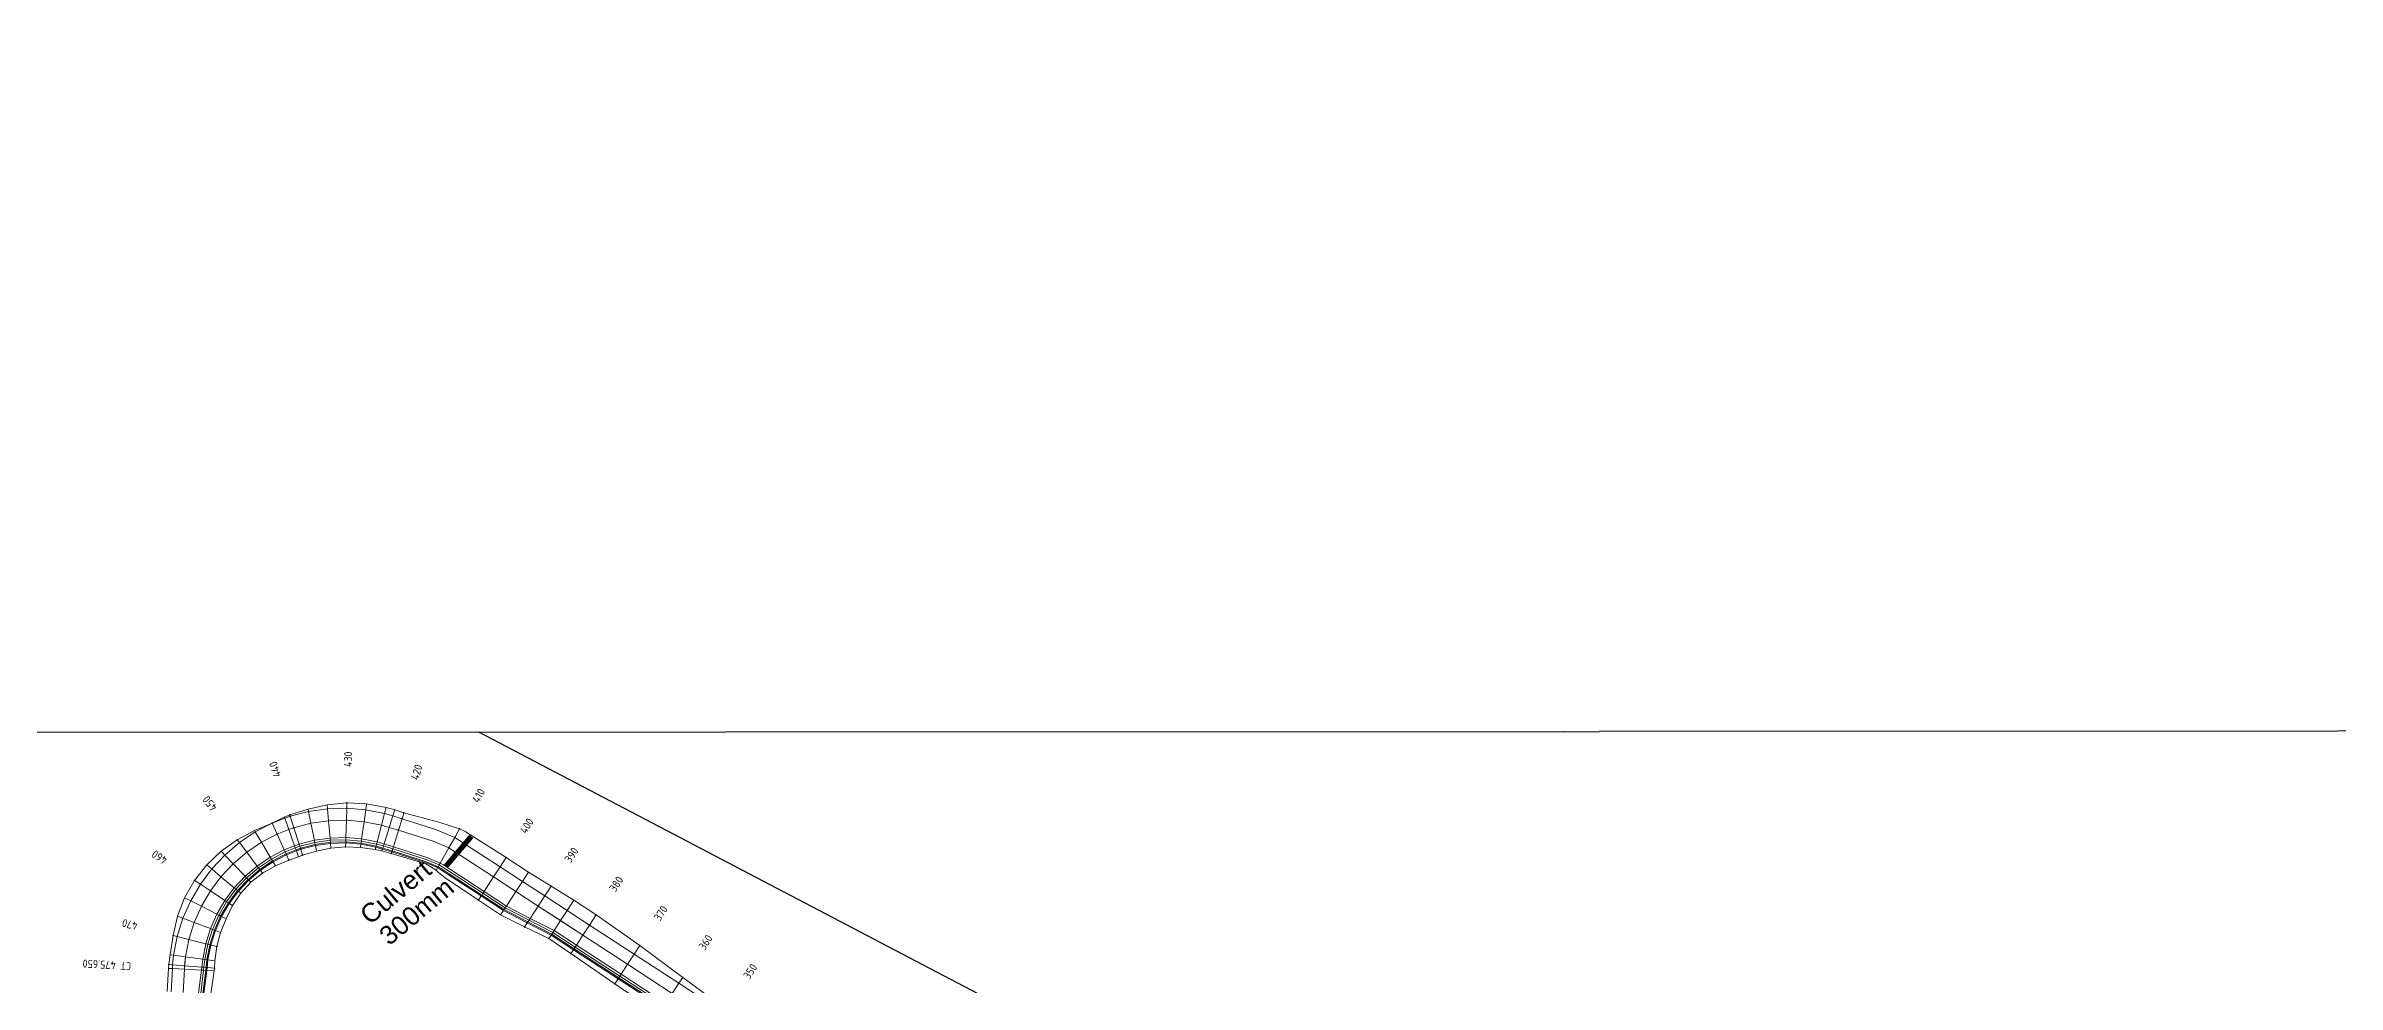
# Model space of a CAD drawing. Header units: metres. Extents: x 0 to 379473, y 0 to 769637.
# Drawn here: x 376575.9 to 377005.4, y 769398.6 to 769574.5 of the extents above; entities that cross this region are included whole.
import ezdxf
from ezdxf.enums import TextEntityAlignment as Align

# ---------------------------------------------------------------- set-up
doc = ezdxf.new("R2010")
doc.units = ezdxf.units.M
doc.header["$PDSIZE"] = -5
doc.linetypes.add('WDumbbell', pattern=[0])
doc.linetypes.add('WLine', pattern=[0])
for name, color, linetype in [('scm Boundaries', 7, 'Continuous'), ('Setout points', 6, 'Continuous'), ('STAGE 2 ROW CL', 7, 'Continuous'), ('STAGE 2 ROW SEC', 7, 'Continuous'), ('STAGE 2 ROW STR', 7, 'Continuous'), ('Stormwater', 90, 'Continuous')]:
    doc.layers.add(name, color=color, linetype=linetype)
doc.styles.add('ARIAL35', font='arial.ttf', dxfattribs={"height": 0.0035})
doc.styles.add('ISO', font='ISO.SHx', dxfattribs={"height": 1})
doc.dimstyles.new('ISO-25', dxfattribs={"dimtxt": 2.5, "dimasz": 2.5, "dimexe": 1.25, "dimexo": 0.625, "dimtad": 1, "dimtxsty": 'Standard', "dimcen": 2.5, "dimadec": 0, "dimazin": 0, "dimtfac": 1, "dimtmove": 0, "dimatfit": 3, "dimfxl": 1, "dimarcsym": 0})

# ---------------------------------------------------------------- blocks, each defined once
blk = doc.blocks.new('*D11')
at = {"layer": 'Defpoints', "color": 0, "transparency": 16777216}
for p in [(378795.35, 769574.52), (378803.54, 769534.02), (303220.97, 615637.01)]:
    blk.add_point(p, dxfattribs=at)
at = {"layer": 'Setout points', "color": 0, "lineweight": -2, "transparency": 16777216}
for p, q in [((378795.35, 769573.89), (378795.35, 769544.02)), ((378795.35, 769544.02), (378803.54, 769539.02)), ((378803.54, 769539.02), (378803.54, 769515.48))]:
    blk.add_line(p, q, dxfattribs=at)
at = {"layer": 'Setout points', "color": 0, "transparency": 16777216, "insert": (378801.45, 769524.44), "char_height": 2.5, "attachment_point": 5, "rotation": 90}
blk.add_mtext('75574,39', dxfattribs=at)
blk = doc.blocks.new('*D12')
at = {"layer": 'Defpoints', "color": 0, "transparency": 16777216}
for p in [(378792.98, 769562.76), (378795.2, 769534.14), (303220.97, 615637.01)]:
    blk.add_point(p, dxfattribs=at)
at = {"layer": 'Setout points', "color": 0, "lineweight": -2, "transparency": 16777216}
for p, q in [((378792.98, 769562.13), (378792.98, 769544.14)), ((378792.98, 769544.14), (378795.2, 769539.14)), ((378795.2, 769539.14), (378795.2, 769516.85))]:
    blk.add_line(p, q, dxfattribs=at)
at = {"layer": 'Setout points', "color": 0, "transparency": 16777216, "insert": (378793.11, 769525.18), "char_height": 2.5, "attachment_point": 5, "rotation": 90}
blk.add_mtext('75572,01', dxfattribs=at)
blk = doc.blocks.new('*D13')
at = {"layer": 'Defpoints', "color": 0, "transparency": 16777216}
for p in [(378953.84, 769572.8), (378956.07, 769532.4), (303379.45, 615635.3)]:
    blk.add_point(p, dxfattribs=at)
at = {"layer": 'Setout points', "color": 0, "lineweight": -2, "transparency": 16777216}
for p, q in [((378953.84, 769572.18), (378953.84, 769542.4)), ((378953.84, 769542.4), (378956.07, 769537.4)), ((378956.07, 769537.4), (378956.07, 769513.86))]:
    blk.add_line(p, q, dxfattribs=at)
at = {"layer": 'Setout points', "color": 0, "transparency": 16777216, "insert": (378953.98, 769522.81), "char_height": 2.5, "attachment_point": 5, "rotation": 90}
blk.add_mtext('75574,39', dxfattribs=at)
blk = doc.blocks.new('*D14')
at = {"layer": 'Defpoints', "color": 0, "transparency": 16777216}
for p in [(378951.47, 769561.05), (378953.68, 769532.43), (303379.45, 615635.3)]:
    blk.add_point(p, dxfattribs=at)
at = {"layer": 'Setout points', "color": 0, "lineweight": -2, "transparency": 16777216}
for p, q in [((378951.47, 769560.42), (378951.47, 769542.43)), ((378951.47, 769542.43), (378953.68, 769537.43)), ((378953.68, 769537.43), (378953.68, 769515.14))]:
    blk.add_line(p, q, dxfattribs=at)
at = {"layer": 'Setout points', "color": 0, "transparency": 16777216, "insert": (378951.6, 769523.47), "char_height": 2.5, "attachment_point": 5, "rotation": 90}
blk.add_mtext('75572,01', dxfattribs=at)
blk = doc.blocks.new('*D15')
at = {"layer": 'Defpoints', "color": 0, "transparency": 16777216}
for p in [(378795.35, 769574.52), (378721.36, 769570.12), (0, 0)]:
    blk.add_point(p, dxfattribs=at)
at = {"layer": 'Setout points', "color": 0, "lineweight": -2, "transparency": 16777216}
for p, q in [((378731.36, 769574.52), (378726.36, 769570.12)), ((378794.73, 769574.52), (378731.36, 769574.52)), ((378726.36, 769570.12), (378700.32, 769570.12))]:
    blk.add_line(p, q, dxfattribs=at)
at = {"layer": 'Setout points', "color": 0, "transparency": 16777216, "insert": (378710.53, 769572.21), "char_height": 2.5, "attachment_point": 5}
blk.add_mtext('769574,52', dxfattribs=at)
blk = doc.blocks.new('*D16')
at = {"layer": 'Defpoints', "color": 0, "transparency": 16777216}
for p in [(378781.92, 769557.85), (378721.59, 769546.62), (0, 0)]:
    blk.add_point(p, dxfattribs=at)
at = {"layer": 'Setout points', "color": 0, "lineweight": -2, "transparency": 16777216}
for p, q in [((378731.59, 769557.85), (378726.59, 769546.62)), ((378781.29, 769557.85), (378731.59, 769557.85)), ((378726.59, 769546.62), (378700.55, 769546.62))]:
    blk.add_line(p, q, dxfattribs=at)
at = {"layer": 'Setout points', "color": 0, "transparency": 16777216, "insert": (378710.75, 769548.7), "char_height": 2.5, "attachment_point": 5}
blk.add_mtext('769557,85', dxfattribs=at)

msp = doc.modelspace()

# ---------------------------------------------------------------- linework, layer by layer
at = {"layer": 'scm Boundaries', "color": 2, "linetype": 'Continuous', "lineweight": 25}
for points in [[(376860.366, 769445.937, 0), (376388.89, 769445.718, 0)], [(376778.089, 769382.395, 0), (376657.055, 769445.842, 0)], [(376860.366, 769445.937, 0), (376867.126, 769445.94, 0)], [(377282.116, 769446.132, 0), (376867.126, 769445.94, 0)]]:
    msp.add_polyline3d(points, dxfattribs=at)
at = {"layer": 'Setout points'}
for p in [(376621.575, 769430.329, 380.177), (376621.657, 769430.072, 380.357), (376632.197, 769429.333, 378.633), (376632.259, 769431.582, 378.723), (376632.287, 769432.608, 378.038), (376642.649, 769429.593, 377.088), (376642.999, 769430.712, 376.307), (376611.749, 769425.669, 382.707), (376612.155, 769425.134, 382.035), (376618.299, 769428.813, 380.942), (376618.311, 769428.787, 380.913), (376619.234, 769426.735, 380.823), (376622.344, 769427.929, 380.267), (376632.081, 769425.084, 378.503), (376641.977, 769427.446, 376.998), (376652.507, 769426.094, 375.454), (376653.432, 769427.72, 374.208), (376613.513, 769423.34, 381.945), (376620.978, 769422.859, 380.693), (376621.432, 769421.851, 379.956), (376623.642, 769423.882, 380.137), (376623.993, 769422.787, 379.37), (376632.06, 769424.328, 377.998), (376640.612, 769423.087, 376.657), (376640.707, 769423.39, 376.868), (376651.394, 769424.139, 375.364), (376661.016, 769420.591, 374.323), (376662.171, 769422.363, 372.913), (376603.735, 769418.048, 385.026), (376604.825, 769417.327, 383.719), (376616.078, 769419.952, 381.815), (376616.48, 769419.422, 381.372), (376649.026, 769419.978, 375.772), (376649.292, 769420.445, 375.234), (376659.789, 769418.705, 374.233), (376670.592, 769416.971, 371.899), (376606.701, 769416.084, 383.629), (376610.244, 769413.737, 383.499), (376610.871, 769413.322, 382.998), (376656.972, 769414.38, 375.015), (376657.47, 769415.144, 374.103), (376668.169, 769413.249, 373.27), (376669.397, 769415.134, 373.36), (376599.718, 769407.728, 386.205), (376665.613, 769409.323, 374.094), (376666.123, 769410.106, 373.16), (376676.549, 769407.792, 372.307), (376677.777, 769409.677, 372.397), (376679.028, 769411.6, 370.868), (376600.496, 769407.532, 385.403), (376602.677, 769406.981, 385.313), (376606.798, 769405.941, 385.183), (376607.922, 769405.657, 384.41), (376674.302, 769404.342, 373.084), (376674.775, 769405.068, 372.217), (376686.157, 769404.221, 371.434), (376687.218, 769405.851, 370.137), (376598.937, 769402.284, 386.934), (376599.624, 769402.229, 386.245), (376601.868, 769402.053, 386.155), (376606.105, 769401.72, 386.025), (376607.488, 769401.612, 385.1), (376683.156, 769399.612, 371.254), (376684.929, 769402.335, 371.344), (376695.255, 769399.867, 369.593), (376682.55, 769398.682, 372.364), (376694.537, 769398.764, 370.471)]:
    msp.add_point(p, dxfattribs=at)
at = {"layer": 'STAGE 2 ROW CL', "color": 6, "linetype": 'Continuous', "lineweight": 0}
msp.add_polyline3d([(376693.309, 769396.879, 370.381), (376684.929, 769402.335, 371.344), (376676.549, 769407.792, 372.307), (376668.169, 769413.249, 373.27), (376659.789, 769418.705, 374.233), (376653.504, 769422.798, 374.956), (376653.504, 769422.798, 374.956), (376652.16, 769423.673, 375.218), (376652.16, 769423.673, 375.218), (376651.394, 769424.139, 375.364), (376648.456, 769425.417, 375.889), (376648.456, 769425.417, 375.889), (376641.977, 769427.446, 376.998), (376640.234, 769427.991, 377.297), (376640.234, 769427.991, 377.297), (376638.785, 769428.405, 377.543), (376635.517, 769429.054, 378.088), (376632.197, 769429.333, 378.633), (376628.867, 769429.236, 379.177), (376625.569, 769428.767, 379.722), (376622.344, 769427.929, 380.267), (376621.393, 769427.606, 380.431), (376621.393, 769427.606, 380.431), (376619.234, 769426.735, 380.823), (376616.278, 769425.199, 381.384), (376613.513, 769423.34, 381.945), (376610.974, 769421.183, 382.507), (376608.694, 769418.754, 383.068), (376606.701, 769416.084, 383.629), (376605.02, 769413.208, 384.19), (376603.673, 769410.16, 384.752), (376602.677, 769406.981, 385.313), (376602.045, 769403.71, 385.874), (376601.824, 769401.404, 386.264), (376601.824, 769401.404, 386.264), (376601.578, 769397.062, 386.996)], dxfattribs=at)
at = {"layer": 'STAGE 2 ROW SEC', "color": 3, "linetype": 'Continuous', "lineweight": 0}
for points in [[(376623.224, 769422.501, 379.519), (376622.828, 769423.606, 380.301), (376622.76, 769423.794, 380.301), (376622.625, 769424.17, 379.901), (376622.49, 769424.547, 380.301), (376621.393, 769427.606, 380.431), (376620.634, 769429.724, 380.521), (376620.559, 769429.934, 380.372)], [(376623.993, 769422.787, 379.37), (376623.642, 769423.882, 380.137), (376623.581, 769424.073, 380.137), (376623.459, 769424.454, 379.737), (376623.337, 769424.834, 380.137), (376622.344, 769427.929, 380.267), (376621.657, 769430.072, 380.357), (376621.575, 769430.329, 380.177)], [(376626.62, 769423.519, 378.857), (376626.404, 769424.599, 379.592), (376626.365, 769424.795, 379.592), (376626.286, 769425.188, 379.192), (376626.207, 769425.58, 379.592), (376625.569, 769428.767, 379.722), (376625.127, 769430.973, 379.812), (376625.035, 769431.431, 379.501)], [(376629.307, 769424.086, 378.434), (376629.229, 769425.002, 379.047), (376629.212, 769425.201, 379.047), (376629.178, 769425.6, 378.647), (376629.144, 769425.998, 379.047), (376628.867, 769429.236, 379.177), (376628.676, 769431.478, 379.267), (376628.614, 769432.197, 378.786)], [(376632.06, 769424.328, 377.998), (376632.081, 769425.084, 378.503), (376632.087, 769425.284, 378.503), (376632.097, 769425.684, 378.103), (376632.108, 769426.084, 378.503), (376632.197, 769429.333, 378.633), (376632.259, 769431.582, 378.723), (376632.287, 769432.608, 378.038)], [(376634.84, 769424.248, 377.555), (376634.924, 769424.846, 377.958), (376634.952, 769425.044, 377.958), (376635.008, 769425.44, 377.558), (376635.064, 769425.836, 377.958), (376635.517, 769429.054, 378.088), (376635.831, 769431.282, 378.178), (376635.986, 769432.386, 377.435)], [(376637.61, 769423.852, 377.112), (376637.723, 769424.29, 377.413), (376637.773, 769424.483, 377.413), (376637.873, 769424.871, 377.013), (376637.973, 769425.258, 377.413), (376638.785, 769428.405, 377.543), (376639.347, 769430.584, 377.633), (376639.641, 769431.723, 376.849)], [(376638.85, 769423.571, 376.912), (376638.964, 769423.936, 377.167), (376639.024, 769424.126, 377.167), (376639.144, 769424.508, 376.767), (376639.263, 769424.89, 377.167), (376640.234, 769427.991, 377.297), (376640.906, 769430.139, 377.387), (376641.265, 769431.284, 376.587)], [(376640.612, 769423.087, 376.657), (376640.707, 769423.39, 376.868), (376640.767, 769423.581, 376.868), (376640.886, 769423.963, 376.468), (376641.006, 769424.344, 376.868), (376641.977, 769427.446, 376.998), (376642.649, 769429.593, 377.088), (376642.999, 769430.712, 376.307)], [(376616.48, 769419.422, 381.372), (376616.078, 769419.952, 381.815), (376615.958, 769420.111, 381.815), (376615.716, 769420.43, 381.415), (376615.475, 769420.749, 381.815), (376613.513, 769423.34, 381.945), (376612.155, 769425.134, 382.035), (376611.749, 769425.669, 382.707)], [(376618.887, 769420.8, 380.678), (376618.446, 769421.544, 381.254), (376618.344, 769421.716, 381.254), (376618.14, 769422.06, 380.854), (376617.936, 769422.404, 381.254), (376616.278, 769425.199, 381.384), (376615.13, 769427.134, 381.474), (376614.969, 769427.404, 381.788)], [(376621.432, 769421.851, 379.956), (376620.978, 769422.859, 380.693), (376620.896, 769423.042, 380.693), (376620.732, 769423.406, 380.293), (376620.568, 769423.771, 380.693), (376619.234, 769426.735, 380.823), (376618.311, 769428.787, 380.913), (376618.299, 769428.813, 380.942)], [(376649.026, 769419.978, 375.772), (376649.292, 769420.445, 375.234), (376649.391, 769420.619, 375.234), (376649.589, 769420.967, 374.834), (376649.787, 769421.314, 375.234), (376651.394, 769424.139, 375.364), (376652.507, 769426.094, 375.454), (376653.432, 769427.72, 374.208)], [(376612.391, 769415.655, 382.555), (376611.951, 769416.024, 382.938), (376611.798, 769416.152, 382.938), (376611.491, 769416.409, 382.538), (376611.184, 769416.666, 382.938), (376608.694, 769418.754, 383.068), (376606.969, 769420.199, 383.158), (376606.054, 769420.967, 384.353)], [(376614.288, 769417.7, 382.005), (376613.904, 769418.104, 382.377), (376613.766, 769418.249, 382.377), (376613.49, 769418.539, 381.977), (376613.215, 769418.829, 382.377), (376610.974, 769421.183, 382.507), (376609.423, 769422.813, 382.597), (376608.75, 769423.519, 383.572)], [(376656.972, 769414.38, 375.015), (376657.47, 769415.144, 374.103), (376657.579, 769415.311, 374.103), (376657.797, 769415.646, 373.703), (376658.015, 769415.982, 374.103), (376659.789, 769418.705, 374.233), (376661.016, 769420.591, 374.323), (376662.171, 769422.363, 372.913)], [(376610.871, 769413.322, 382.998), (376610.244, 769413.737, 383.499), (376610.077, 769413.848, 383.499), (376609.744, 769414.069, 383.099), (376609.41, 769414.29, 383.499), (376606.701, 769416.084, 383.629), (376604.825, 769417.327, 383.719), (376603.735, 769418.048, 385.026)], [(376661.115, 769411.579, 374.619), (376661.66, 769412.415, 373.622), (376661.769, 769412.583, 373.622), (376661.987, 769412.918, 373.222), (376662.205, 769413.253, 373.622), (376663.979, 769415.977, 373.752), (376665.206, 769417.862, 373.842), (376666.335, 769419.596, 372.463)], [(376661.115, 769411.579, 374.619), (376661.66, 769412.415, 373.622), (376661.769, 769412.583, 373.622), (376661.987, 769412.918, 373.222), (376662.205, 769413.253, 373.622), (376663.979, 769415.977, 373.752), (376665.207, 769417.862, 373.842), (376666.335, 769419.595, 372.463)], [(376665.613, 769409.323, 374.094), (376666.123, 769410.106, 373.16), (376666.232, 769410.274, 373.16), (376666.45, 769410.609, 372.76), (376666.668, 769410.944, 373.16), (376668.169, 769413.249, 373.27), (376669.397, 769415.134, 373.36), (376670.592, 769416.971, 371.899)], [(376609.682, 769410.825, 383.403), (376608.805, 769411.274, 384.06), (376608.626, 769411.365, 384.06), (376608.27, 769411.547, 383.66), (376607.914, 769411.729, 384.06), (376605.02, 769413.208, 384.19), (376603.017, 769414.231, 384.28), (376601.867, 769414.819, 385.571)], [(376670.156, 769407.137, 373.486), (376670.586, 769407.797, 372.699), (376670.695, 769407.964, 372.699), (376670.913, 769408.299, 372.299), (376671.131, 769408.635, 372.699), (376672.359, 769410.52, 372.789), (376673.587, 769412.406, 372.879), (376674.85, 769414.346, 371.335)], [(376670.156, 769407.137, 373.486), (376670.585, 769407.797, 372.699), (376670.695, 769407.964, 372.699), (376670.913, 769408.3, 372.299), (376671.131, 769408.635, 372.699), (376672.359, 769410.52, 372.789), (376673.587, 769412.406, 372.879), (376674.85, 769414.346, 371.335)], [(376607.922, 769405.657, 384.41), (376606.798, 769405.941, 385.183), (376606.604, 769405.99, 385.183), (376606.216, 769406.088, 384.783), (376605.828, 769406.186, 385.183), (376602.677, 769406.981, 385.313), (376600.496, 769407.532, 385.403), (376599.718, 769407.728, 386.205)], [(376608.628, 769408.296, 383.926), (376607.651, 769408.664, 384.622), (376607.464, 769408.734, 384.622), (376607.089, 769408.875, 384.222), (376606.715, 769409.016, 384.622), (376603.673, 769410.16, 384.752), (376601.567, 769410.953, 384.842), (376600.511, 769411.35, 385.971)], [(376674.302, 769404.342, 373.084), (376674.775, 769405.068, 372.217), (376674.885, 769405.236, 372.217), (376675.103, 769405.571, 371.817), (376675.321, 769405.906, 372.217), (376676.549, 769407.792, 372.307), (376677.777, 769409.677, 372.397), (376679.028, 769411.6, 370.868)], [(376607.521, 769402.968, 384.893), (376606.256, 769403.139, 385.744), (376606.058, 769403.166, 385.744), (376605.662, 769403.22, 385.344), (376605.265, 769403.274, 385.744), (376602.045, 769403.71, 385.874), (376599.815, 769404.012, 385.964), (376599.194, 769404.097, 386.591)], [(376682.55, 769398.682, 372.364), (376683.156, 769399.612, 371.254), (376683.265, 769399.779, 371.254), (376683.483, 769400.115, 370.854), (376683.701, 769400.45, 371.254), (376684.929, 769402.335, 371.344), (376686.157, 769404.221, 371.434), (376687.218, 769405.851, 370.137)], [(376607.447, 769401.086, 385.186), (376606.024, 769401.167, 386.136), (376605.824, 769401.178, 386.136), (376605.425, 769401.201, 385.736), (376605.025, 769401.223, 386.136), (376601.824, 769401.404, 386.264), (376599.577, 769401.531, 386.354), (376598.872, 769401.571, 387.061)], [(376607.488, 769401.612, 385.1), (376606.105, 769401.72, 386.025), (376605.905, 769401.736, 386.025), (376605.506, 769401.767, 385.625), (376605.108, 769401.799, 386.025), (376601.868, 769402.053, 386.155), (376599.624, 769402.23, 386.245), (376598.937, 769402.284, 386.934)], [(376607.488, 769401.611, 385.1), (376606.105, 769401.72, 386.025), (376605.905, 769401.736, 386.025), (376605.506, 769401.767, 385.625), (376605.108, 769401.799, 386.025), (376601.868, 769402.053, 386.155), (376599.624, 769402.229, 386.245), (376598.937, 769402.284, 386.934)], [(376690.797, 769393.022, 371.643), (376691.536, 769394.155, 370.291), (376691.645, 769394.323, 370.291), (376691.863, 769394.658, 369.891), (376692.081, 769394.993, 370.291), (376693.309, 769396.879, 370.381), (376694.537, 769398.764, 370.471), (376695.255, 769399.867, 369.593)]]:
    msp.add_polyline3d(points, dxfattribs=at)
at = {"layer": 'STAGE 2 ROW STR', "color": 34, "linetype": 'Continuous', "lineweight": 0, "true_color": 0x965a00}
msp.add_polyline3d([(376702.917, 769393.308, 369.507), (376694.537, 769398.764, 370.471), (376686.157, 769404.221, 371.434), (376677.777, 769409.677, 372.397), (376673.587, 769412.406, 372.879), (376673.587, 769412.406, 372.879), (376669.397, 769415.134, 373.36), (376665.207, 769417.862, 373.842), (376665.206, 769417.862, 373.842), (376661.016, 769420.591, 374.323), (376654.731, 769424.683, 375.046), (376653.388, 769425.558, 375.308), (376652.507, 769426.094, 375.454), (376649.129, 769427.565, 375.979), (376642.649, 769429.593, 377.088), (376640.906, 769430.139, 377.387), (376639.347, 769430.584, 377.633), (376635.831, 769431.282, 378.178), (376632.259, 769431.582, 378.723), (376628.676, 769431.478, 379.267), (376625.127, 769430.973, 379.812), (376621.657, 769430.072, 380.357), (376620.634, 769429.724, 380.521), (376618.311, 769428.787, 380.913), (376615.13, 769427.134, 381.474), (376612.155, 769425.134, 382.035), (376609.423, 769422.813, 382.597), (376606.969, 769420.199, 383.158), (376604.825, 769417.327, 383.719), (376603.017, 769414.231, 384.28), (376601.567, 769410.953, 384.842), (376600.496, 769407.532, 385.403), (376599.815, 769404.012, 385.964), (376599.624, 769402.23, 386.245), (376599.624, 769402.229, 386.245), (376599.577, 769401.531, 386.354), (376599.332, 769397.189, 387.086)], dxfattribs=at)
at = {"layer": 'STAGE 2 ROW STR', "color": 6, "linetype": 'Continuous', "lineweight": 0}
msp.add_polyline3d([(376693.309, 769396.879, 370.381), (376684.929, 769402.335, 371.344), (376676.549, 769407.792, 372.307), (376672.359, 769410.52, 372.789), (376672.359, 769410.52, 372.789), (376668.169, 769413.249, 373.27), (376663.979, 769415.977, 373.752), (376663.979, 769415.977, 373.752), (376659.789, 769418.705, 374.233), (376653.504, 769422.798, 374.956), (376652.16, 769423.673, 375.218), (376651.394, 769424.139, 375.364), (376648.456, 769425.417, 375.889), (376641.977, 769427.446, 376.998), (376640.234, 769427.991, 377.297), (376638.785, 769428.405, 377.543), (376635.517, 769429.054, 378.088), (376632.197, 769429.333, 378.633), (376628.867, 769429.236, 379.177), (376625.569, 769428.767, 379.722), (376622.344, 769427.929, 380.267), (376621.393, 769427.606, 380.431), (376619.234, 769426.735, 380.823), (376616.278, 769425.199, 381.384), (376613.513, 769423.34, 381.945), (376610.974, 769421.183, 382.507), (376608.694, 769418.754, 383.068), (376606.701, 769416.084, 383.629), (376605.02, 769413.208, 384.19), (376603.673, 769410.16, 384.752), (376602.677, 769406.981, 385.313), (376602.045, 769403.71, 385.874), (376601.868, 769402.053, 386.155), (376601.868, 769402.053, 386.155), (376601.824, 769401.404, 386.264), (376601.578, 769397.062, 386.996)], dxfattribs=at)
at = {"layer": 'STAGE 2 ROW STR', "color": 3, "linetype": 'Continuous', "lineweight": 0}
for points in [[(376703.324, 769393.933, 369.01), (376695.255, 769399.867, 369.593), (376687.218, 769405.851, 370.137), (376679.028, 769411.6, 370.868), (376674.85, 769414.346, 371.335), (376674.85, 769414.346, 371.335), (376670.592, 769416.971, 371.899), (376666.335, 769419.595, 372.463), (376666.335, 769419.596, 372.463), (376662.171, 769422.363, 372.913), (376655.825, 769426.363, 373.709), (376654.464, 769427.211, 373.993), (376653.432, 769427.72, 374.208), (376649.562, 769428.948, 375.013), (376642.999, 769430.712, 376.307), (376641.265, 769431.284, 376.587), (376639.641, 769431.723, 376.849), (376635.986, 769432.386, 377.435), (376632.287, 769432.608, 378.038), (376628.614, 769432.197, 378.786), (376625.035, 769431.431, 379.501), (376621.575, 769430.329, 380.177), (376620.559, 769429.934, 380.372), (376618.299, 769428.813, 380.942)], [(376640.612, 769423.087, 376.657), (376638.85, 769423.571, 376.912), (376637.61, 769423.852, 377.112), (376634.84, 769424.248, 377.555), (376632.06, 769424.328, 377.998), (376629.307, 769424.086, 378.434), (376626.62, 769423.519, 378.857), (376623.993, 769422.787, 379.37), (376623.224, 769422.501, 379.519), (376621.432, 769421.851, 379.956), (376618.887, 769420.8, 380.678), (376616.48, 769419.422, 381.372), (376614.288, 769417.7, 382.005), (376612.391, 769415.655, 382.555), (376610.871, 769413.322, 382.998), (376609.682, 769410.825, 383.403), (376608.628, 769408.296, 383.926), (376607.922, 769405.657, 384.41), (376607.521, 769402.968, 384.893), (376607.488, 769401.612, 385.1), (376607.488, 769401.611, 385.1), (376607.447, 769401.086, 385.186), (376606.796, 769396.767, 386.007)]]:
    msp.add_polyline3d(points, dxfattribs=at)
at = {"layer": 'STAGE 2 ROW STR', "color": 1, "linetype": 'Continuous', "lineweight": 0}
for points in [[(376618.299, 769428.813, 380.942), (376614.969, 769427.404, 381.788), (376611.749, 769425.669, 382.707), (376608.75, 769423.519, 383.572), (376606.054, 769420.967, 384.353), (376603.735, 769418.048, 385.026), (376601.867, 769414.819, 385.571), (376600.511, 769411.35, 385.971), (376599.718, 769407.728, 386.205), (376599.194, 769404.097, 386.591), (376598.937, 769402.284, 386.934), (376598.937, 769402.284, 386.934), (376598.872, 769401.571, 387.061), (376598.619, 769397.229, 387.8)], [(376690.797, 769393.022, 371.643), (376682.55, 769398.682, 372.364), (376674.302, 769404.342, 373.084), (376670.156, 769407.137, 373.486), (376670.156, 769407.137, 373.486), (376665.613, 769409.323, 374.094), (376661.115, 769411.579, 374.619), (376661.115, 769411.579, 374.619), (376656.972, 769414.38, 375.015), (376650.742, 769418.556, 375.637), (376649.485, 769419.564, 375.74), (376649.026, 769419.978, 375.772), (376647.122, 769421.155, 375.976), (376640.612, 769423.087, 376.657)]]:
    msp.add_polyline3d(points, dxfattribs=at)
at = {"layer": 'STAGE 2 ROW STR', "color": 43, "linetype": 'Continuous', "lineweight": 0, "true_color": 0xc1ac73}
msp.add_polyline3d([(376692.081, 769394.993, 370.291), (376683.701, 769400.45, 371.254), (376675.321, 769405.906, 372.217), (376671.131, 769408.635, 372.699), (376671.131, 769408.635, 372.699), (376666.668, 769410.944, 373.16), (376662.205, 769413.253, 373.622), (376662.205, 769413.253, 373.622), (376658.015, 769415.982, 374.103), (376651.73, 769420.074, 374.826), (376650.386, 769420.949, 375.088), (376649.787, 769421.314, 375.234), (376647.485, 769422.316, 375.759), (376641.006, 769424.344, 376.868), (376639.263, 769424.89, 377.167), (376637.973, 769425.258, 377.413), (376635.064, 769425.836, 377.958), (376632.108, 769426.084, 378.503), (376629.144, 769425.998, 379.047), (376626.207, 769425.58, 379.592), (376623.337, 769424.834, 380.137), (376622.49, 769424.547, 380.301), (376620.568, 769423.771, 380.693), (376617.936, 769422.404, 381.254), (376615.475, 769420.749, 381.815), (376613.215, 769418.829, 382.377), (376611.184, 769416.666, 382.938), (376609.41, 769414.29, 383.499), (376607.914, 769411.729, 384.06), (376606.715, 769409.016, 384.622), (376605.828, 769406.186, 385.183), (376605.265, 769403.274, 385.744), (376605.108, 769401.799, 386.025), (376605.108, 769401.799, 386.025), (376605.025, 769401.223, 386.136), (376604.49, 769396.897, 386.88)], dxfattribs=at)
at = {"layer": 'STAGE 2 ROW STR', "color": 44, "linetype": 'Continuous', "lineweight": 0, "true_color": 0xab6600}
msp.add_polyline3d([(376691.863, 769394.658, 369.891), (376683.483, 769400.115, 370.854), (376675.103, 769405.571, 371.817), (376670.913, 769408.299, 372.299), (376670.913, 769408.3, 372.299), (376666.45, 769410.609, 372.76), (376661.987, 769412.918, 373.222), (376661.987, 769412.918, 373.222), (376657.797, 769415.646, 373.703), (376651.512, 769419.739, 374.426), (376650.168, 769420.614, 374.688), (376649.589, 769420.967, 374.834), (376647.366, 769421.934, 375.359), (376640.886, 769423.963, 376.468), (376639.144, 769424.508, 376.767), (376637.873, 769424.871, 377.013), (376635.008, 769425.44, 377.558), (376632.097, 769425.684, 378.103), (376629.178, 769425.6, 378.647), (376626.286, 769425.188, 379.192), (376623.459, 769424.454, 379.737), (376622.625, 769424.17, 379.901), (376620.732, 769423.406, 380.293), (376618.14, 769422.06, 380.854), (376615.716, 769420.43, 381.415), (376613.49, 769418.539, 381.977), (376611.491, 769416.409, 382.538), (376609.744, 769414.069, 383.099), (376608.27, 769411.547, 383.66), (376607.089, 769408.875, 384.222), (376606.216, 769406.088, 384.783), (376605.662, 769403.22, 385.344), (376605.506, 769401.767, 385.625), (376605.506, 769401.767, 385.625), (376605.425, 769401.201, 385.736), (376604.89, 769396.874, 386.48)], dxfattribs=at)
at = {"layer": 'STAGE 2 ROW STR', "color": 32, "linetype": 'Continuous', "lineweight": 0, "true_color": 0xc07300}
msp.add_polyline3d([(376691.645, 769394.323, 370.291), (376683.265, 769399.779, 371.254), (376674.885, 769405.236, 372.217), (376670.695, 769407.964, 372.699), (376670.695, 769407.964, 372.699), (376666.232, 769410.274, 373.16), (376661.769, 769412.583, 373.622), (376661.769, 769412.583, 373.622), (376657.579, 769415.311, 374.103), (376651.294, 769419.404, 374.826), (376649.95, 769420.279, 375.088), (376649.391, 769420.619, 375.234), (376647.246, 769421.552, 375.759), (376640.767, 769423.581, 376.868), (376639.024, 769424.126, 377.167), (376637.773, 769424.483, 377.413), (376634.952, 769425.044, 377.958), (376632.087, 769425.284, 378.503), (376629.212, 769425.201, 379.047), (376626.365, 769424.795, 379.592), (376623.581, 769424.073, 380.137), (376622.76, 769423.794, 380.301), (376620.896, 769423.042, 380.693), (376618.344, 769421.716, 381.254), (376615.958, 769420.111, 381.815), (376613.766, 769418.249, 382.377), (376611.798, 769416.152, 382.938), (376610.077, 769413.848, 383.499), (376608.626, 769411.365, 384.06), (376607.464, 769408.734, 384.622), (376606.604, 769405.99, 385.183), (376606.058, 769403.166, 385.744), (376605.905, 769401.736, 386.025), (376605.905, 769401.736, 386.025), (376605.824, 769401.178, 386.136), (376605.289, 769396.852, 386.88)], dxfattribs=at)
at = {"layer": 'STAGE 2 ROW STR', "color": 41, "linetype": 'Continuous', "lineweight": 0, "true_color": 0xffe39c}
msp.add_polyline3d([(376691.536, 769394.155, 370.291), (376683.156, 769399.612, 371.254), (376674.775, 769405.068, 372.217), (376670.586, 769407.797, 372.699), (376670.585, 769407.797, 372.699), (376666.123, 769410.106, 373.16), (376661.66, 769412.415, 373.622), (376661.66, 769412.415, 373.622), (376657.47, 769415.144, 374.103), (376651.185, 769419.236, 374.826), (376649.841, 769420.111, 375.088), (376649.292, 769420.445, 375.234), (376647.187, 769421.362, 375.759), (376640.707, 769423.39, 376.868), (376638.964, 769423.936, 377.167), (376637.723, 769424.29, 377.413), (376634.924, 769424.846, 377.958), (376632.081, 769425.084, 378.503), (376629.229, 769425.002, 379.047), (376626.404, 769424.599, 379.592), (376623.642, 769423.882, 380.137), (376622.828, 769423.606, 380.301), (376620.978, 769422.859, 380.693), (376618.446, 769421.544, 381.254), (376616.078, 769419.952, 381.815), (376613.904, 769418.104, 382.377), (376611.951, 769416.024, 382.938), (376610.244, 769413.737, 383.499), (376608.805, 769411.274, 384.06), (376607.651, 769408.664, 384.622), (376606.798, 769405.941, 385.183), (376606.256, 769403.139, 385.744), (376606.105, 769401.72, 386.025), (376606.105, 769401.72, 386.025), (376606.024, 769401.167, 386.136), (376605.489, 769396.841, 386.88)], dxfattribs=at)
at = {"layer": 'Stormwater', "elevation": -999}
msp.add_lwpolyline([(376650.801, 769420.627, 1, 1, 0), (376655.62, 769426.305, 0.3, 0.3, 0)], format="xyseb", dxfattribs=at)

# ---------------------------------------------------------------- texts
at = {"layer": 'STAGE 2 ROW CL', "color": 2, "linetype": 'WLine', "lineweight": 0, "style": 'ISO'}
for s, rotation, p in [('430', 88.43298, (376632.471, 769439.329)), ('440', 107.78247, (376619.29, 769437.451)), ('420', 72.61684, (376644.964, 769436.989)), ('450', 127.13196, (376607.476, 769431.313)), ('410', 60.35434, (376656.341, 769432.83)), ('400', 56.9302, (376665.245, 769427.085)), ('460', 146.48145, (376598.364, 769421.606)), ('390', 56.9302, (376673.625, 769421.629)), ('380', 56.9302, (376682.005, 769416.172)), ('370', 56.9302, (376690.386, 769410.715)), ('470', 165.83095, (376592.982, 769409.429)), ('360', 56.9302, (376698.766, 769405.259)), ('350', 56.9302, (376707.146, 769399.802))]:
    msp.add_text(s, height=1.5, rotation=rotation, dxfattribs=at).set_placement(p, align=Align.MIDDLE_LEFT)
at = {"layer": 'STAGE 2 ROW CL', "color": 7, "linetype": 'WDumbbell', "lineweight": 0, "style": 'ISO'}
msp.add_text('CT 475.650', height=1.5, rotation=176.76391, dxfattribs=at).set_placement((376591.84, 769401.969), align=Align.MIDDLE_LEFT)
at = {"layer": 'Stormwater', "style": 'ARIAL35'}
for s, p in [('Culvert', (376636.611, 769409.578, -999)), ('300mm', (376640.233, 769405.68, -999))]:
    msp.add_text(s, height=3.5, rotation=39.98707, dxfattribs=at).set_placement(p)

# ---------------------------------------------------------------- dimensions: what is measured, and where the dimension line sits
at = {"layer": 'Setout points'}
for feature_location, offset, dtype, origin, picture, middle in [((378795.354440842, 769574.515066402), (-73.994488597, -4.391606802), 0, (0, 0), '*D15', (378710.526618912, 769572.206792934)), ((378795.354, 769574.515), (8.183, -40.495), 1, (303220.967, 615637.01), '*D11', (378801.454, 769524.437)), ((378953.84, 769572.805), (2.228, -40.408), 1, (303379.452, 615635.3), '*D13', (378953.984, 769522.814)), ((378951.466, 769561.046), (2.216, -28.614), 1, (303379.452, 615635.3), '*D14', (378951.598, 769523.474))]:
    dim = msp.add_ordinate_dim(feature_location=feature_location, offset=offset, dtype=dtype, origin=origin, dimstyle='ISO-25', dxfattribs=at)
    dim.commit()
    dim.dimension.update_dxf_attribs({"geometry": picture, "text_midpoint": middle})
at = {"layer": 'Setout points', "color": 51}
dim = msp.add_ordinate_dim(feature_location=(378792.98, 769562.756), offset=(2.216, -28.614), dtype=1, origin=(303220.967, 615637.01), dimstyle='ISO-25', dxfattribs=at)
dim.commit()
dim.dimension.update_dxf_attribs({"geometry": '*D12', "text_midpoint": (378793.113, 769525.184)})
at = {"layer": 'Setout points', "color": 4}
dim = msp.add_ordinate_dim(feature_location=(378781.916, 769557.848), offset=(-60.329, -11.228), dtype=0, origin=(0, 0), dimstyle='ISO-25', dxfattribs=at)
dim.commit()
dim.dimension.update_dxf_attribs({"geometry": '*D16', "text_midpoint": (378710.754, 769548.704)})

doc.saveas('drawing.dxf')
